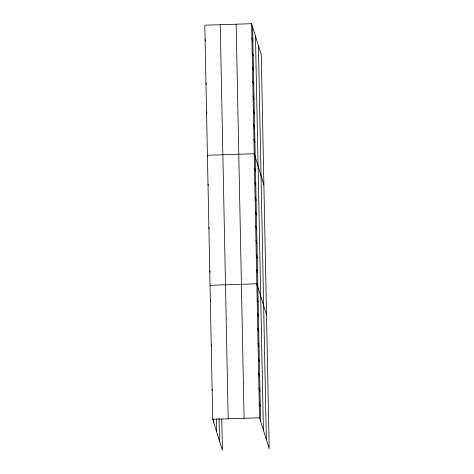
<?xml version="1.0" encoding="UTF-8"?>
<svg xmlns="http://www.w3.org/2000/svg" width="474" height="474" viewBox="0 0 474 474"><rect width="100%" height="100%" fill="white"/><g stroke="black" fill="none" stroke-linecap="round" stroke-linejoin="round"><path stroke-width="0.71" d="M251.605 23.7L259.545 417.79L269.202 448.795L261.263 54.706L251.605 23.7L204.798 25.205L212.737 419.294L222.395 450.3L221.767 419.105M210.035 285.301L256.849 283.802L266.507 314.807M212.737 419.294L259.545 417.79M251.901 38.151L252.897 41.356M252.192 52.602L253.187 55.808M252.482 67.047L253.477 70.259M252.772 81.498L253.774 84.71M253.063 95.949L254.064 99.161M253.353 110.401L254.354 113.612M253.643 124.852L254.645 128.057M253.934 139.297L254.935 142.508M263.882 184.759L254.224 153.748L207.416 155.253L207.819 156.538M254.52 168.199L255.516 171.41M254.811 182.65L255.806 185.861M255.101 197.101L256.102 200.306M205.088 39.656L205.491 40.936M255.391 211.552L256.393 214.758M255.682 225.997L256.683 229.209M255.972 240.448L256.973 243.66M205.965 83.003L206.362 84.289M256.262 254.899L257.264 258.111M256.553 269.351L257.554 272.556M206.546 111.905L206.942 113.185M257.145 298.685L258.146 301.897M257.447 313.575L258.443 316.786M257.743 328.464L258.745 331.67M258.046 343.348L259.047 346.559M207.997 184.155L208.4 185.435M258.348 358.237L259.343 361.449M258.644 373.127L259.645 376.338M208.874 227.502L209.271 228.788M258.946 388.016L259.942 391.222M259.242 402.9L260.244 406.111M209.745 270.85L210.148 272.135M210.338 300.19L210.734 301.476M211.238 344.853L211.635 346.139M212.133 389.515L212.536 390.801M258.407 45.534L266.347 439.623M255.462 36.083L263.402 430.173M252.606 26.911L260.546 421.001M236.159 24.198L244.098 418.287M220.244 24.707L228.184 418.797M219.077 418.441L219.533 441.128M216.334 418.915L216.594 431.678M213.661 418.957L213.733 422.5"/></g></svg>
